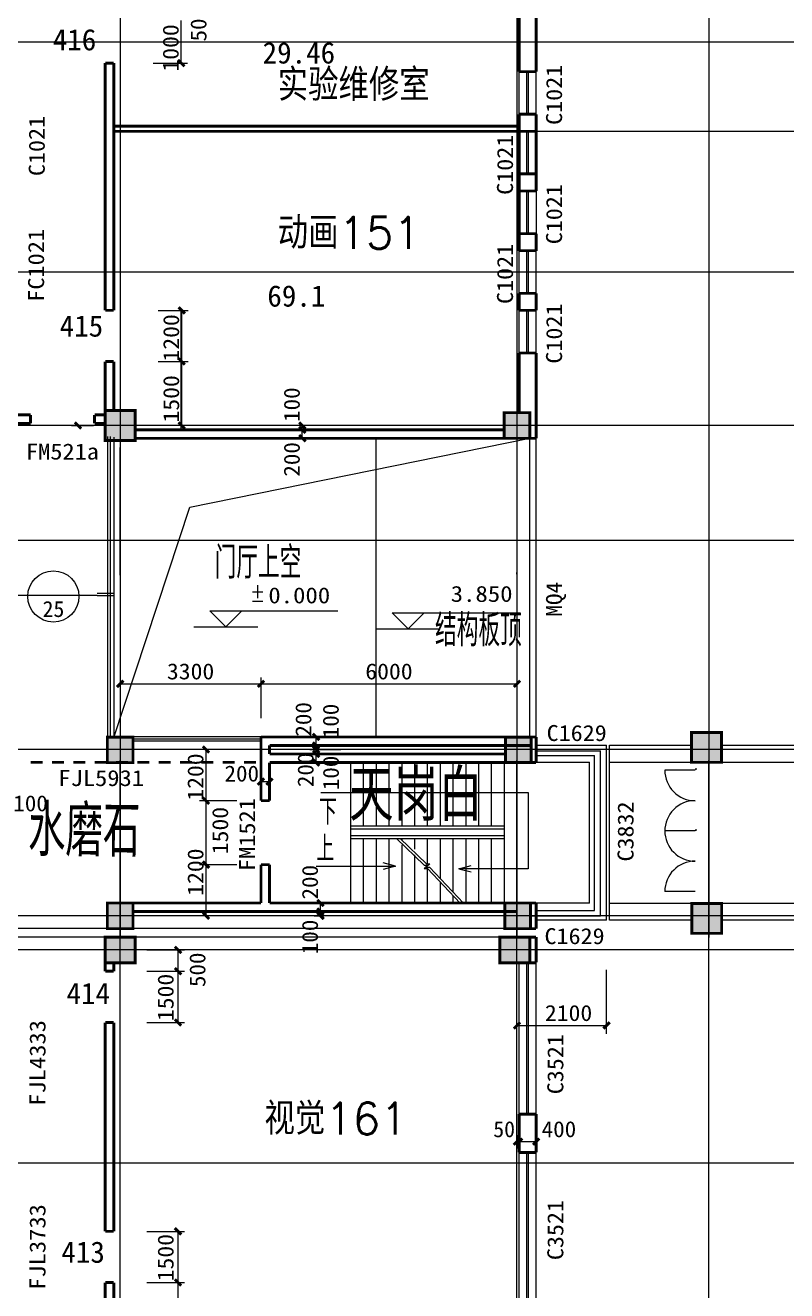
# Model space of a CAD drawing. Extents: x -307567 to 704339, y -10277 to 165507.
# Drawn here: x 405832 to 423678, y 86888 to 116566 of the extents above; entities that cross this region are included whole.
import ezdxf
from ezdxf.enums import TextEntityAlignment as Align

# ---------------------------------------------------------------- set-up
doc = ezdxf.new("R2010")
doc.units = 0
doc.header["$MEASUREMENT"] = 0
doc.layers.add('wode', color=250, linetype='CONTINUOUS', lineweight=0)
doc.layers.add('ziti', color=32, linetype='CONTINUOUS', lineweight=0)
doc.layers.add('中文', color=4, linetype='CONTINUOUS')
doc.styles.add('HZ', font='txt', dxfattribs={"width": 0.7, "height": 5, "bigfont": 'STF:宋体'})
doc.styles.get("Standard").update_dxf_attribs({"font": 'txt', "height": 3})

msp = doc.modelspace()

# ---------------------------------------------------------------- linework, layer by layer
at = {"layer": 'wode', "color": 0}
for p, q in [((408055.4111, 147033.90906), (408055.4111, 95170.03874)), ((417355.3646, 147033.90906), (417355.3646, 95170.03874)), ((421855.3421, 147033.90906), (421855.3421, 95170.03874)), ((409485.75063, 115680.04666), (409485.75063, 116680.04471)), ((409485.75063, 115680.04666), (409485.75063, 116680.04471)), ((365108.97056, 116180.05027), (436744.37898, 116180.05027)), ((408831.51806, 115680.04666), (409635.74988, 115680.04666)), ((417405.38876, 114480.05266), (417405.38876, 115480.05071)), ((417586.62565, 114480.05266), (417586.62565, 115480.05071)), ((417624.12546, 114480.05266), (417624.12546, 115480.05071)), ((417805.36235, 114480.05266), (417805.36235, 115480.05071)), ((417405.38876, 114080.06077), (417405.38876, 111680.07277)), ((417405.38876, 114080.06077), (436744.37898, 114080.06077)), ((417586.62565, 113080.06271), (417586.62565, 114080.06077)), ((417624.12546, 113080.06271), (417624.12546, 114080.06077)), ((417805.36235, 114080.06077), (417805.36235, 111680.07277)), ((417586.62565, 111680.07277), (417586.62565, 112680.06166)), ((417624.12546, 111680.07277), (417624.12546, 112680.06166)), ((417405.38876, 110280.07366), (417405.38876, 111280.07171)), ((417586.62565, 110280.07366), (417586.62565, 111280.07171)), ((417624.12546, 110280.07366), (417624.12546, 111280.07171)), ((417805.36235, 110280.07366), (417805.36235, 111280.07171)), ((436594.37973, 110780.07727), (362086.13411, 110780.07727)), ((408944.2006, 109880.08177), (409647.21222, 109880.08177)), ((409485.75063, 107080.11103), (409485.75063, 109880.08177)), ((409497.21297, 107180.09527), (409497.21297, 109880.08177)), ((417405.38876, 108880.08371), (417405.38876, 109880.08177)), ((417586.62565, 108880.08371), (417586.62565, 109880.08177)), ((417624.12546, 108880.08371), (417624.12546, 109880.08177)), ((417805.36235, 108880.08371), (417805.36235, 109880.08177)), ((408944.2006, 108680.08777), (409647.21222, 108680.08777)), ((407705.42505, 108099.48154), (407705.42505, 107781.67612)), ((407905.41185, 108099.48154), (407905.41185, 107781.67612)), ((408055.4111, 108099.48154), (408055.4111, 107781.67612)), ((436594.37973, 107180.09527), (362086.13411, 107180.09527)), ((406915.29229, 107180.09527), (407431.83023, 107180.09527)), ((412324.89659, 107080.10187), (412324.89659, 107180.09527)), ((407761.8945, 106920.53541), (407761.8945, 99820.12535)), ((407821.87955, 106920.53541), (407821.87955, 99880.12871)), ((407908.89083, 106903.13132), (407908.89083, 99862.72463)), ((409690.71786, 105263.34765), (417655.3631, 106880.09677)), ((412174.89734, 107080.10187), (412345.95361, 107080.10187)), ((412174.89734, 106880.08761), (412345.95361, 106880.08761)), ((412324.89659, 106880.08761), (412324.89659, 107080.10187)), ((414055.3811, 99872.96017), (414055.3811, 106880.09677)), ((414055.3811, 99872.96017), (414055.3811, 106880.09677)), ((414055.3811, 99872.96017), (414055.3811, 106880.09677)), ((414055.3811, 99872.96017), (414055.3811, 106880.09677)), ((417655.3631, 99872.96017), (417655.3631, 106880.09677)), ((417655.3631, 99872.96017), (417655.3631, 106880.09677)), ((417655.3631, 99872.96017), (417655.3631, 106880.09677)), ((417655.3631, 99872.96017), (417655.3631, 106880.09677)), ((417805.36235, 99872.96017), (417805.36235, 106880.09677)), ((417805.36235, 99872.96017), (417805.36235, 106880.09677)), ((417805.36235, 99872.96017), (417805.36235, 106880.09677)), ((417805.36235, 99872.96017), (417805.36235, 106880.09677)), ((408055.4111, 103668.79996), (408055.4111, 106667.34759)), ((408055.4111, 105613.44355), (408055.4111, 106418.21553)), ((408055.4111, 104985.2393), (408055.4111, 105599.55507)), ((407908.89083, 99862.72463), (409690.71786, 105263.34765)), ((436594.37973, 104480.10877), (362086.13411, 104480.10877)), ((412803.16568, 104480.10877), (412138.31305, 104480.10877)), ((417355.3646, 103692.6127), (417355.3646, 103730.11252)), ((411158.96003, 103281.49721), (411398.93686, 103281.49721)), ((411278.93014, 103131.49796), (411278.93014, 103431.49646)), ((407517.63303, 103195.4106), (403787.64679, 103195.4106)), ((407517.63303, 103250.40605), (407901.60327, 103250.40605)), ((407517.63303, 103195.4106), (407901.60327, 103195.4106)), ((411158.96003, 103056.49833), (411398.93686, 103056.49833)), ((410528.93389, 102456.50133), (410153.93576, 102831.49946)), ((410153.93576, 102831.49946), (413153.92076, 102831.49946)), ((410903.93201, 102831.49946), (410528.93389, 102456.50133)), ((414803.47306, 102413.6274), (414428.47494, 102788.62552)), ((414428.47494, 102788.62552), (417428.45994, 102788.62552)), ((415178.47119, 102788.62552), (414803.47306, 102413.6274)), ((409778.93764, 102456.50133), (411278.93014, 102456.50133)), ((414053.47681, 102413.6274), (415553.46931, 102413.6274)), ((408055.4111, 101271.11907), (408055.4111, 100318.0141)), ((411355.3946, 101271.11907), (411355.3946, 100318.0141)), ((417355.3646, 101271.11907), (417355.3646, 100318.0141)), ((408055.4111, 101121.11982), (411355.3946, 101121.11982)), ((411355.3946, 101121.11982), (417355.3646, 101121.11982)), ((411355.3946, 99880.12871), (407769.69475, 99880.12871)), ((411355.3946, 99820.12535), (408355.4096, 99820.12535)), ((411355.3946, 99776.50069), (408355.4096, 99776.50069)), ((411355.3946, 99480.12766), (411355.3946, 99880.12871)), ((412497.30783, 99875.12996), (413228.07811, 99875.12996)), ((412647.30708, 99675.12486), (412647.30708, 99875.12996)), ((436594.37973, 99580.13021), (362086.13411, 99580.13021)), ((436594.37973, 99580.13021), (362086.13411, 99580.13021)), ((410793.11714, 99580.13021), (409916.92523, 99580.13021)), ((410066.92448, 98380.13621), (410066.92448, 99580.13021)), ((412497.30783, 99675.12486), (413228.07811, 99675.12486)), ((412497.30783, 99580.13021), (413228.07811, 99580.13021)), ((412497.30783, 99475.12891), (413228.07811, 99475.12891)), ((412647.30708, 99580.13021), (412647.30708, 99675.12486)), ((412647.30708, 99475.12891), (412647.30708, 99580.13021)), ((412647.30708, 99275.13296), (412647.30708, 99475.12891)), ((417805.36235, 99680.13277), (419455.3541, 99680.13277)), ((417805.36235, 99550.12853), (419314.36359, 99550.12853)), ((417805.36235, 99440.12847), (419175.38724, 99440.12847)), ((419175.38724, 95809.12856), (419175.38724, 99440.12847)), ((419314.36359, 95680.14971), (419314.36359, 99550.12853)), ((419455.3541, 97605.13704), (419455.3541, 99685.13152)), ((419525.37328, 97605.13704), (419525.37328, 99685.13152)), ((419525.37328, 99680.13277), (421448.37392, 99680.13277)), ((422148.346, 99680.13277), (433555.2836, 99680.13277)), ((408055.4111, 14548.49971), (408055.4111, 99323.39017)), ((412497.30783, 99275.13296), (413228.07811, 99275.13296)), ((413454.10237, 99275.13296), (413454.10237, 95980.14821)), ((413754.10087, 99275.13296), (413754.10087, 97792.13256)), ((414054.09937, 99275.13296), (414054.09937, 97792.13256)), ((414354.09787, 99275.13296), (414354.09787, 97792.13256)), ((414654.09637, 99275.13296), (414654.09637, 97792.13256)), ((414954.09487, 99275.13296), (414954.09487, 97792.13256)), ((415254.09337, 99275.13296), (415254.09337, 97792.13256)), ((415554.09187, 99275.13296), (415554.09187, 97792.13256)), ((415854.09037, 99275.13296), (415854.09037, 97792.13256)), ((416154.08887, 99275.13296), (416154.08887, 97792.13256)), ((416454.08737, 99275.13296), (416454.08737, 97792.13256)), ((416754.08587, 99275.13296), (416754.08587, 97792.13256)), ((417054.08437, 99275.1238), (417054.08437, 95980.14821)), ((417355.3646, 14548.49971), (417355.3646, 99323.39017)), ((417360.01545, 99280.34228), (419055.38051, 99280.34228)), ((419055.38051, 97605.13704), (419055.38051, 99280.34228)), ((419525.37328, 99280.34228), (435885.28904, 99280.34228)), ((421554.02255, 99103.38592), (421554.02255, 99140.88545)), ((421855.3421, 14548.49971), (421855.3421, 99323.39017)), ((411355.3946, 98977.63384), (411355.3946, 98543.10842)), ((411355.3946, 98827.63459), (411555.41801, 98827.63459)), ((411555.41801, 98977.63384), (411555.41801, 98543.10842)), ((421532.89245, 99093.37933), (420820.40135, 99093.37933)), ((412761.71081, 98576.08555), (417621.70848, 98576.08555)), ((417621.70848, 98576.08555), (417621.70848, 96786.09206)), ((410793.11714, 98380.13621), (409916.92523, 98380.13621)), ((410066.92448, 96880.14371), (410066.92448, 98380.13621)), ((413454.10237, 97792.13256), (417054.08437, 97792.13256)), ((413454.10237, 97717.13294), (417054.08437, 97717.13294)), ((421532.89245, 97674.40293), (420820.40135, 97674.40293)), ((421532.89245, 97673.40502), (420820.40135, 97673.40502)), ((421554.02255, 97674.40293), (421554.02255, 97711.90246)), ((413454.10237, 97567.13369), (417054.08437, 97567.13369)), ((413454.10237, 97492.13406), (417054.08437, 97492.13406)), ((413754.10087, 97492.13406), (413754.10087, 95980.14821)), ((413754.10087, 97492.13406), (413754.10087, 95980.14821)), ((414054.09937, 97492.13406), (414054.09937, 95980.14821)), ((414354.09787, 97492.13406), (414354.09787, 95980.14821)), ((414534.12626, 97492.13406), (415180.08251, 96872.03218)), ((414614.3993, 97492.13406), (415232.04758, 96902.03386)), ((414654.09637, 97492.13406), (414654.09637, 97450.07495)), ((414654.09637, 97346.6575), (414654.09637, 95980.14821)), ((414654.09637, 97346.6575), (414654.09637, 95980.14821)), ((414954.09487, 97492.13406), (414954.09487, 97240.92377)), ((415254.09337, 97492.13406), (415254.09337, 96902.03386)), ((415554.09187, 97492.13406), (415554.09187, 96560.97417)), ((415554.09187, 97492.13406), (415554.09187, 96560.96501)), ((415854.09037, 97492.13406), (415854.09037, 96243.25115)), ((415854.09037, 97492.13406), (415854.09037, 96243.25115)), ((416154.08887, 97492.13406), (416154.08887, 95980.14821)), ((416154.08887, 97492.13406), (416154.08887, 95980.14821)), ((416454.08737, 97492.13406), (416454.08737, 95980.14821)), ((416754.08587, 97492.13406), (416754.08587, 95980.14821)), ((417054.08437, 97492.13406), (417054.08437, 95980.14821)), ((419055.38051, 95980.14821), (419055.38051, 97605.13704)), ((419455.3541, 95581.07184), (419455.3541, 97605.13704)), ((419525.37328, 95581.07184), (419525.37328, 97605.13704)), ((414954.09487, 97111.35899), (414954.09487, 95980.14821)), ((414954.09487, 97111.35899), (414954.09487, 95980.14821)), ((410793.11714, 96880.14371), (409916.92523, 96880.14371)), ((410066.92448, 95680.14971), (410066.92448, 96880.14371)), ((412648.99165, 96841.85655), (414510.13957, 96841.85655)), ((414510.13957, 96841.85655), (414220.3583, 96919.50204)), ((414510.13957, 96841.85655), (414220.3583, 96764.22022)), ((415259.62312, 96869.76169), (415177.81201, 96792.51903)), ((415177.81201, 96792.51903), (415257.31601, 96790.24853)), ((415180.08251, 96872.03218), (415259.62312, 96869.76169)), ((415311.55158, 96899.76337), (415229.77708, 96822.51156)), ((415229.77708, 96822.51156), (415309.28108, 96820.25022)), ((415232.04758, 96902.03386), (415311.55158, 96899.76337)), ((415254.09337, 96793.64512), (415254.09337, 95980.14821)), ((415254.09337, 96793.64512), (415254.09337, 95980.14821)), ((415257.31601, 96790.24853), (416022.25359, 95980.14821)), ((415309.28108, 96820.25022), (416102.52662, 95980.14821)), ((415991.71175, 96786.09206), (416281.49301, 96863.73755)), ((417621.70848, 96786.09206), (415991.71175, 96786.09206)), ((415991.71175, 96786.09206), (416281.49301, 96708.45573)), ((415554.09187, 96475.94957), (415554.09187, 95980.14821)), ((415554.09187, 96475.94041), (415554.09187, 95980.14821)), ((415554.09187, 96475.94041), (415554.09187, 95980.14821)), ((415854.09037, 96158.22655), (415854.09037, 95980.14821)), ((415854.09037, 96158.22655), (415854.09037, 95980.14821)), ((421532.89245, 96254.41946), (420820.40135, 96254.41946)), ((412600.46894, 95980.14821), (412831.32716, 95980.14821)), ((412750.46819, 95780.14311), (412750.46819, 95980.14821)), ((419055.38051, 95980.14821), (417655.3631, 95980.14821)), ((419525.37328, 95980.14821), (421855.3421, 95980.14821)), ((421655.35531, 95980.14821), (435885.28904, 95980.14821)), ((419314.36359, 95680.14971), (362086.13411, 95680.14971)), ((419314.36359, 95680.14971), (362086.13411, 95680.14971)), ((410793.11714, 95680.14971), (409916.92523, 95680.14971)), ((412600.46894, 95780.14311), (412831.32716, 95780.14311)), ((412600.46894, 95680.14971), (412831.32716, 95680.14971)), ((412750.46819, 95680.14971), (412750.46819, 95780.14311)), ((424787.46855, 95680.14971), (417355.3646, 95680.14971)), ((423199.84221, 95680.14971), (417355.3646, 95680.14971)), ((417655.3631, 95680.14971), (419314.36359, 95680.14971)), ((417805.36235, 95809.12856), (419175.38724, 95809.12856)), ((419455.3541, 95580.13801), (417805.36235, 95580.13801)), ((421455.36851, 95581.07184), (419525.37328, 95581.07184)), ((439894.36323, 95680.14971), (421855.3421, 95680.14971)), ((439894.36323, 95680.14971), (421855.3421, 95680.14971)), ((433455.30851, 95581.07184), (422155.3406, 95581.07184)), ((417805.36235, 95380.15121), (405655.4231, 95380.15121)), ((416955.39101, 95180.14611), (399555.47801, 95180.14611)), ((436594.37973, 94880.14761), (362086.13411, 94880.14761)), ((436594.37973, 94880.14761), (362086.13411, 94880.14761)), ((408681.88502, 94880.14761), (409561.1897, 94880.14761)), ((408681.88502, 94880.14761), (409561.1897, 94880.14761)), ((408681.88502, 94880.14761), (409561.1897, 94880.14761)), ((409411.19045, 94380.14401), (409411.19045, 94880.14761)), ((409411.19045, 94380.14401), (409411.19045, 94880.14761)), ((409411.19045, 94380.14401), (409411.19045, 94880.14761)), ((408681.88502, 94380.14401), (409561.1897, 94380.14401)), ((408681.88502, 94380.14401), (409561.1897, 94380.14401)), ((408681.88502, 94380.14401), (409561.1897, 94380.14401)), ((409411.19045, 93180.15001), (409411.19045, 94380.14401)), ((409411.19045, 93180.15001), (409411.19045, 94380.14401)), ((409411.19045, 93180.15001), (409411.19045, 94380.14401)), ((417355.3646, 92908.96301), (417355.3646, 94411.25347)), ((417405.38876, 91030.17296), (417405.38876, 94590.14662)), ((417586.62565, 91030.17296), (417586.62565, 94590.14662)), ((417624.12546, 91030.17296), (417624.12546, 94590.14662)), ((417805.36235, 91030.17296), (417805.36235, 94590.14662)), ((419455.3541, 92908.96301), (419455.3541, 94411.25347)), ((408681.88502, 93180.15001), (409561.1897, 93180.15001)), ((408681.88502, 93180.15001), (409561.1897, 93180.15001)), ((408681.88502, 93180.15001), (409561.1897, 93180.15001)), ((417355.3646, 93108.95896), (419455.3541, 93108.95896)), ((417355.3646, 90533.72159), (417355.3646, 90225.0714)), ((417405.38876, 90533.72159), (417405.38876, 90225.0714)), ((417805.36235, 90533.72159), (417805.36235, 90225.0714)), ((417355.3646, 90383.72234), (417405.38876, 90383.72234)), ((417405.38876, 90383.72234), (417805.36235, 90383.72234)), ((417405.38876, 86580.18758), (417405.38876, 90130.17746)), ((417586.62565, 86580.18758), (417586.62565, 90130.17746)), ((417624.12546, 86580.18758), (417624.12546, 90130.17746)), ((417805.36235, 86580.18758), (417805.36235, 90130.17746)), ((436594.37973, 89880.16651), (362086.13411, 89880.16651)), ((436594.37973, 89880.16651), (362086.13411, 89880.16651)), ((408681.88502, 88280.18061), (409561.1897, 88280.18061)), ((409411.19045, 87080.18661), (409411.19045, 88280.18061)), ((408681.88502, 87080.18661), (409561.1897, 87080.18661)), ((409411.19045, 85580.19411), (409411.19045, 87080.18661))]:
    msp.add_line(p, q, dxfattribs=at)
at = {"layer": 'wode', "color": 0, "const_width": 67.49966}
for points in [[(417805.36235, 116180.05027), (417805.36235, 117180.03916)], [(417405.38876, 116180.05027), (417405.38876, 116880.04066)], [(417405.38876, 116180.05027), (417405.38876, 115480.05071)], [(417805.36235, 116180.05027), (417805.36235, 115480.05071)], [(409410.751, 115755.04629), (409560.75025, 115605.04704)], [(407705.42505, 115680.04666), (407705.42505, 109880.08177)], [(407905.41185, 115680.04666), (407705.42505, 115680.04666)], [(407905.41185, 115680.04666), (407905.41185, 109880.08177)], [(417805.36235, 115480.05071), (417405.38876, 115480.05071)], [(417405.38876, 111270.07421), (417405.38876, 114480.05266)], [(417405.38876, 114080.06077), (417405.38876, 114480.05266)], [(417805.36235, 114480.05266), (417405.38876, 114480.05266)], [(417805.36235, 114080.06077), (417805.36235, 114480.05266)], [(417805.36235, 112680.06166), (417805.36235, 114480.05266)], [(417405.38876, 114200.05834), (407905.41185, 114200.05834)], [(417405.38876, 114080.06077), (407905.41185, 114080.06077)], [(417805.36235, 114080.06077), (417405.38876, 114080.06077)], [(417405.38876, 112680.06166), (417405.38876, 113080.06271)], [(417805.36235, 113080.06271), (417405.38876, 113080.06271)], [(417805.36235, 112680.06166), (417805.36235, 113080.06271)], [(417805.36235, 112680.06166), (417405.38876, 112680.06166)], [(417405.38876, 111280.07171), (417405.38876, 111680.07277)], [(417805.36235, 111680.07277), (417405.38876, 111680.07277)], [(417805.36235, 111280.07171), (417805.36235, 111680.07277)], [(417805.36235, 111270.07421), (417805.36235, 111680.07277)], [(417805.36235, 111280.07171), (417405.38876, 111280.07171)], [(417405.38876, 109880.08177), (417405.38876, 110280.07366)], [(417805.36235, 110280.07366), (417405.38876, 110280.07366)], [(417805.36235, 109880.08177), (417805.36235, 110280.07366)], [(407905.41185, 109880.08177), (407705.42505, 109880.08177)], [(409422.21335, 109955.08139), (409572.2126, 109805.08214)], [(417805.36235, 109880.08177), (417405.38876, 109880.08177)], [(407705.42505, 107530.09046), (407705.42505, 108680.08777)], [(407905.41185, 108680.08777), (407705.42505, 108680.08777)], [(407905.41185, 107530.09046), (407905.41185, 108680.08777)], [(409422.21335, 108755.08739), (409572.2126, 108605.08814)], [(417405.38876, 107480.09377), (417405.38876, 108880.08371)], [(417805.36235, 108880.08371), (417405.38876, 108880.08371)], [(417805.36235, 107180.09527), (417805.36235, 108880.08371)], [(405955.4216, 107430.08791), (405655.4231, 107430.08791)], [(405955.4216, 107430.08791), (405955.4216, 107230.09196)], [(407455.4141, 107430.08791), (407455.4141, 107230.09196)], [(407705.42505, 107430.08791), (407455.4141, 107430.08791)], [(407705.42505, 107530.09046), (407705.42505, 106830.09091), (408405.43376, 106830.09091), (408405.43376, 107530.09046), (407705.42505, 107530.09046), (407705.42505, 106830.09091)], [(417055.3661, 107480.09377), (417055.3661, 106880.09677), (417655.3631, 106880.09677), (417655.3631, 107480.09377), (417055.3661, 107480.09377), (417055.3661, 106880.09677)], [(405955.4216, 107230.09196), (405655.4231, 107230.09196)], [(406990.29191, 107255.09489), (407140.29116, 107105.09564)], [(407705.42505, 107230.09196), (407455.4141, 107230.09196)], [(409422.21335, 107255.09489), (409572.2126, 107105.09564)], [(412249.89696, 107255.09489), (412399.89621, 107105.09564)], [(412249.89696, 107155.10149), (412399.89621, 107005.10224)], [(417805.36235, 107180.09527), (417805.36235, 106880.09677)], [(408405.43376, 107080.11103), (417055.3661, 107080.08356)], [(408405.43376, 106880.08761), (417405.38876, 106880.08761)], [(412249.89696, 106955.08724), (412399.89621, 106805.08799)], [(417805.36235, 106880.09677), (417405.38876, 106880.09677)], [(407980.41147, 101046.1202), (408130.41072, 101196.11945)], [(411280.39497, 101046.1202), (411430.39422, 101196.11945)], [(417280.36497, 101046.1202), (417430.36422, 101196.11945)], [(407755.4126, 99872.96017), (407755.4126, 99272.96317), (408355.4096, 99272.96317), (408355.4096, 99872.96017), (407755.4126, 99872.96017), (407755.4126, 99272.96317)], [(407755.4126, 99872.96017), (407755.4126, 99272.96317), (408355.4096, 99272.96317), (408355.4096, 99872.96017), (407755.4126, 99872.96017), (407755.4126, 99272.96317)], [(411355.3946, 99880.12871), (411355.3946, 98380.13621)], [(411355.3946, 99875.12996), (413755.3826, 99875.12996)], [(412572.30746, 99950.12959), (412722.30671, 99800.13034)], [(412572.30746, 99750.12448), (412722.30671, 99600.12523)], [(413755.3826, 99875.12996), (417805.36235, 99875.1208)], [(417088.39816, 99872.96017), (417088.39816, 99272.96317), (417688.39516, 99272.96317), (417688.39516, 99872.96017), (417088.39816, 99872.96017), (417088.39816, 99272.96317)], [(417088.39816, 99872.96017), (417088.39816, 99272.96317), (417688.39516, 99272.96317), (417688.39516, 99872.96017), (417088.39816, 99872.96017), (417088.39816, 99272.96317)], [(417805.36235, 99280.34228), (417805.36235, 99872.96017)], [(421448.37392, 99979.12419), (421448.37392, 99279.13379), (422148.346, 99279.13379), (422148.346, 99979.12419), (421448.37392, 99979.12419), (421448.37392, 99279.13379)], [(409991.92485, 99655.12984), (410141.9241, 99505.13059)], [(411555.41801, 99675.12486), (413755.3826, 99675.12486)], [(411555.41801, 99675.12486), (411555.41801, 99475.12891)], [(411555.41801, 99475.12891), (413755.3826, 99475.12891)], [(412572.30746, 99655.12984), (412722.30671, 99505.13059)], [(412572.30746, 99550.12853), (412722.30671, 99400.12928)], [(413755.3826, 99675.12486), (417655.3631, 99675.12486)], [(413755.3826, 99475.12891), (417088.39816, 99475.11975)], [(406240.91822, 99280.13171), (405955.4216, 99280.13171)], [(406740.90351, 99280.13171), (406455.44351, 99280.13171)], [(407240.8888, 99280.13171), (406955.4288, 99280.13171)], [(407740.91072, 99280.13171), (407455.4141, 99280.13171)], [(407740.91072, 99280.13171), (407455.4141, 99280.13171)], [(408240.89601, 99280.13171), (407955.43601, 99280.13171)], [(408240.89601, 99280.13171), (407955.43601, 99280.13171)], [(408240.89601, 99280.13171), (407955.43601, 99280.13171)], [(408240.89601, 99280.13171), (407955.43601, 99280.13171)], [(408740.8813, 99280.13171), (408455.4213, 99280.13171)], [(408740.8813, 99280.13171), (408455.4213, 99280.13171)], [(408740.8813, 99280.13171), (408455.4213, 99280.13171)], [(408740.8813, 99280.13171), (408455.4213, 99280.13171)], [(409240.90322, 99280.13171), (408955.4066, 99280.13171)], [(409240.90322, 99280.13171), (408955.4066, 99280.13171)], [(409240.90322, 99280.13171), (408955.4066, 99280.13171)], [(409240.90322, 99280.13171), (408955.4066, 99280.13171)], [(409740.88851, 99280.13171), (409455.42851, 99280.13171)], [(409740.88851, 99280.13171), (409455.42851, 99280.13171)], [(409740.88851, 99280.13171), (409455.42851, 99280.13171)], [(409740.88851, 99280.13171), (409455.42851, 99280.13171)], [(410240.8738, 99280.13171), (409955.41381, 99280.13171)], [(410240.8738, 99280.13171), (409955.41381, 99280.13171)], [(410240.8738, 99280.13171), (409955.41381, 99280.13171)], [(410240.8738, 99280.13171), (409955.41381, 99280.13171)], [(410740.89572, 99280.13171), (410455.3991, 99280.13171)], [(410740.89572, 99280.13171), (410455.3991, 99280.13171)], [(410740.89572, 99280.13171), (410455.3991, 99280.13171)], [(410740.89572, 99280.13171), (410455.3991, 99280.13171)], [(411240.88101, 99280.13171), (410955.42101, 99280.13171)], [(411240.88101, 99280.13171), (410955.42101, 99280.13171)], [(411240.88101, 99280.13171), (410955.42101, 99280.13171)], [(411240.88101, 99280.13171), (410955.42101, 99280.13171)], [(411555.41801, 99275.13296), (413755.3826, 99275.13296)], [(411555.41801, 99275.13296), (411555.41801, 98380.13621)], [(412572.30746, 99350.13259), (412722.30671, 99200.13334)], [(413755.3826, 99275.13296), (417805.36235, 99275.1238)], [(411280.39497, 98752.63496), (411430.39422, 98902.63421)], [(411480.41839, 98752.63496), (411630.41764, 98902.63421)], [(409991.92485, 98455.13584), (410141.9241, 98305.13659)], [(411555.41801, 98380.13621), (411355.3946, 98380.13621)], [(409991.92485, 96955.14334), (410141.9241, 96805.14409)], [(411355.3946, 95980.14821), (411355.3946, 96880.14371)], [(411555.41801, 96880.14371), (411355.3946, 96880.14371)], [(411555.41801, 95980.14821), (411555.41801, 96880.14371)], [(407755.4126, 95980.14821), (407755.4126, 95380.15121), (408355.4096, 95380.15121), (408355.4096, 95980.14821), (407755.4126, 95980.14821), (407755.4126, 95380.15121)], [(408055.4111, 95980.14821), (411355.3946, 95980.14821)], [(411555.41801, 95980.14821), (413455.3841, 95980.14821)], [(412675.46856, 96055.14784), (412825.46781, 95905.14859)], [(412675.46856, 95855.14274), (412825.46781, 95705.14349)], [(413455.3841, 95980.14821), (417355.3646, 95980.14821)], [(417071.36944, 95980.14821), (417071.36944, 95380.15121), (417671.36644, 95380.15121), (417671.36644, 95980.14821), (417071.36944, 95980.14821), (417071.36944, 95380.15121)], [(417805.36235, 95980.14821), (417655.3631, 95980.14821)], [(417805.36235, 95980.14821), (417805.36235, 95380.15121)], [(421455.36851, 95971.13947), (421455.36851, 95271.14907), (422155.3406, 95271.14907), (422155.3406, 95971.13947), (421455.36851, 95971.13947), (421455.36851, 95271.14907)], [(408355.4096, 95780.14311), (411355.3946, 95780.14311)], [(409991.92485, 95755.14934), (410141.9241, 95605.15009)], [(411355.3946, 95780.14311), (413455.3841, 95780.14311)], [(412675.46856, 95755.14934), (412825.46781, 95605.15009)], [(413455.3841, 95780.14311), (417355.3646, 95780.14311)], [(417655.3631, 95380.15121), (417805.36235, 95380.15121)], [(407705.42505, 95180.14611), (407705.42505, 94580.14911), (408405.43376, 94580.14911), (408405.43376, 95180.14611), (407705.42505, 95180.14611), (407705.42505, 94580.14911)], [(409336.19083, 94955.14724), (409486.19008, 94805.14799)], [(409336.19083, 94955.14724), (409486.19008, 94805.14799)], [(409336.19083, 94955.14724), (409486.19008, 94805.14799)], [(416955.39101, 95180.14611), (416955.39101, 94580.14911), (417655.3631, 94580.14911), (417655.3631, 95180.14611), (416955.39101, 95180.14611), (416955.39101, 94580.14911)], [(417655.3631, 95180.14611), (417805.36235, 95180.14611)], [(417805.36235, 95180.14611), (417805.36235, 94590.14662)], [(407705.42505, 94580.14911), (407705.42505, 94380.14401)], [(407905.41185, 94380.14401), (407705.42505, 94380.14401)], [(407905.41185, 94580.14911), (407905.41185, 94380.14401)], [(409336.19083, 94455.14363), (409486.19008, 94305.14438)], [(409336.19083, 94455.14363), (409486.19008, 94305.14438)], [(409336.19083, 94455.14363), (409486.19008, 94305.14438)], [(417405.38876, 94580.14911), (417405.38876, 94590.14662)], [(417805.36235, 94580.14911), (417405.38876, 94580.14911)], [(407705.42505, 93177.15625), (407705.42505, 88280.18061)], [(407905.41185, 93177.15625), (407705.42505, 93177.15625)], [(407905.41185, 93177.15625), (407905.41185, 88280.18061)], [(409336.19083, 93255.14963), (409486.19008, 93105.15038)], [(409336.19083, 93255.14963), (409486.19008, 93105.15038)], [(409336.19083, 93255.14963), (409486.19008, 93105.15038)], [(417280.36497, 93033.95933), (417430.36422, 93183.95858)], [(419380.35447, 93033.95933), (419530.35372, 93183.95858)], [(417405.38876, 90130.17746), (417405.38876, 91030.17296)], [(417805.36235, 91030.17296), (417405.38876, 91030.17296)], [(417405.38876, 90174.74511), (417405.38876, 91030.17296)], [(417805.36235, 90130.17746), (417805.36235, 91030.17296)], [(417805.36235, 90174.74511), (417805.36235, 91030.17296)], [(417280.36497, 90308.72271), (417430.36422, 90458.72196)], [(417330.38914, 90308.72271), (417480.38839, 90458.72196)], [(417730.36272, 90308.72271), (417880.36197, 90458.72196)], [(417805.36235, 90130.17746), (417405.38876, 90130.17746)], [(407905.41185, 88280.18061), (407705.42505, 88280.18061)], [(409336.19083, 88355.18024), (409486.19008, 88205.18099)], [(407705.42505, 85080.19508), (407705.42505, 87080.18661)], [(407905.41185, 87080.18661), (407705.42505, 87080.18661)], [(407905.41185, 85930.19389), (407905.41185, 87080.18661)], [(409336.19083, 87155.18624), (409486.19008, 87005.18699)]]:
    msp.add_lwpolyline(points, dxfattribs=at)
at = {"layer": 'wode', "color": 0}
msp.add_circle((406489.06151, 103171.22249), 599.997, dxfattribs=at)
msp.add_circle((406489.06151, 103171.22249), 599.997, dxfattribs=at)
for centre, radius, start, end in [((421532.89245, 99093.37933), 712.49438, 179.998753789, 270.000007514), ((421532.89245, 97668.4063), 712.49395, 90.000002505, 180.000005009), ((421532.89245, 97674.39378), 712.49438, 179.998753789, 270.000007514), ((421532.89245, 96249.42074), 712.49395, 90.000002505, 180.000005009)]:
    msp.add_arc(centre, radius, start, end, dxfattribs=at)
for points in [[(407705.42505, 107530.09046), (408405.43376, 107530.09046), (407705.42505, 106830.09091), (408405.43376, 106830.09091)], [(417055.3661, 107480.09377), (417655.3631, 107480.09377), (417055.3661, 106880.09677), (417655.3631, 106880.09677)], [(407755.4126, 99872.96017), (408355.4096, 99872.96017), (407755.4126, 99272.96317), (408355.4096, 99272.96317)], [(407755.4126, 99872.96017), (408355.4096, 99872.96017), (407755.4126, 99272.96317), (408355.4096, 99272.96317)], [(417088.39816, 99872.96017), (417688.39516, 99872.96017), (417088.39816, 99272.96317), (417688.39516, 99272.96317)], [(417088.39816, 99872.96017), (417688.39516, 99872.96017), (417088.39816, 99272.96317), (417688.39516, 99272.96317)], [(421448.37392, 99979.12419), (422148.346, 99979.12419), (421448.37392, 99279.13379), (422148.346, 99279.13379)], [(407755.4126, 95980.14821), (408355.4096, 95980.14821), (407755.4126, 95380.15121), (408355.4096, 95380.15121)], [(417071.36944, 95980.14821), (417671.36644, 95980.14821), (417071.36944, 95380.15121), (417671.36644, 95380.15121)], [(421455.36851, 95971.13947), (422155.3406, 95971.13947), (421455.36851, 95271.14907), (422155.3406, 95271.14907)], [(407705.42505, 95180.14611), (408405.43376, 95180.14611), (407705.42505, 94580.14911), (408405.43376, 94580.14911)], [(416955.39101, 95180.14611), (417655.3631, 95180.14611), (416955.39101, 94580.14911), (417655.3631, 94580.14911)]]:
    msp.add_solid(points, dxfattribs=at)

# ---------------------------------------------------------------- texts
for s, width, p, p2 in [('500', 0.925718, (410077.61778, 116186.98077), (410077.61778, 116996.98039)), ('1000', 1.044709, (409425.72895, 115480.05071), (409425.72895, 116590.04883)), ('C1021', 0.980866, (418412.86663, 114230.06002), (418412.86663, 115640.04747)), ('C1021', 0.980866, (406286.9507, 113030.06602), (406286.9507, 114440.05347)), ('C1021', 0.980866, (417262.8968, 112590.06578), (417262.8968, 114000.05323)), ('C1021', 0.980872, (418412.86663, 111430.07096), (418412.86663, 112840.06758)), ('FC1021', 0.94345, (406271.93613, 110080.07771), (406271.93613, 111790.07283)), ('C1021', 0.980866, (417262.8968, 110030.08102), (417262.8968, 111440.06847)), ('C1021', 0.980872, (418412.86663, 108630.08191), (418412.86663, 110040.07853)), ('1200', 0.986662, (409437.22792, 108680.08777), (409437.22792, 109790.07672)), ('1500', 0.98667, (409437.22792, 107250.08698), (409437.22792, 108360.08509)), ('100', 1.079993, (412264.91153, 107264.09448), (412264.91153, 108074.08494)), ('200', 0.925708, (412264.91153, 105980.09211), (412264.91153, 106790.08257)), ('MQ4', 0.810004, (418412.86663, 102700.11278), (418412.86663, 103510.1124)), ('200', 0.925708, (412536.3091, 99882.92106), (412536.3091, 100692.91152)), ('100', 1.080005, (413178.31029, 99845.12828), (413178.31029, 100655.12789)), ('1200', 0.986662, (410006.93943, 98380.13621), (410006.93943, 99490.12517)), ('200', 0.925718, (412587.28541, 98699.13181), (412587.28541, 99509.13142)), ('100', 1.080005, (413180.80051, 98626.15549), (413180.80051, 99436.1551)), ('FM1521', 0.911997, (411218.39577, 96730.14446), (411218.39577, 98440.13042)), ('C3832', 0.805711, (420088.89585, 96953.0651), (420088.89585, 98363.05256)), ('1500', 0.98667, (410585.80616, 97125.13761), (410585.80616, 98235.13572)), ('1200', 0.98667, (410006.93943, 96150.14248), (410006.93943, 97260.14059)), ('200', 0.925718, (412690.48314, 96064.13827), (412690.48314, 96874.13789)), ('100', 1.079993, (412690.48314, 94780.15421), (412690.48314, 95590.14467)), ('500', 0.925708, (410052.64232, 94009.15587), (410052.64232, 94819.14633)), ('500', 0.925708, (410052.64232, 94009.15587), (410052.64232, 94819.14633)), ('500', 0.925708, (410052.64232, 94009.15587), (410052.64232, 94819.14633)), ('1500', 0.986662, (409306.93072, 93211.25032), (409306.93072, 94321.23927)), ('FJL4333', 0.804001, (406304.74846, 91225.10607), (406304.74846, 93235.09968)), ('C3521', 0.867695, (418442.85916, 91495.16698), (418442.85916, 92905.16359)), ('FJL3733', 0.804, (406304.74846, 86908.13242), (406304.74846, 88918.12145)), ('C3521', 0.867692, (418442.85916, 87605.18399), (418442.85916, 89015.17602)), ('1500', 0.986666, (409306.93072, 87108.27943), (409306.93072, 88218.27296))]:
    msp.add_text(s, height=374.998125, rotation=90, dxfattribs=dict(at, width=width)).set_placement(p, p2, align=Align.FIT)
for s, width, p, p2 in [('FM521a', 0.855011, (405847.79274, 106382.10731), (407557.80616, 106382.10731)), ('   0.000 ', 0.907821, (410657.94935, 103009.50455), (413267.92166, 103009.50455)), ('   3.850 ', 0.85224, (414932.48853, 103043.62608), (417542.46083, 103043.62608)), ('25', 0.816035, (406236.26736, 102688.63213), (406746.28678, 102688.63213)), ('3300', 0.888018, (409150.41295, 101226.12113), (410260.42937, 101226.12113)), ('6000', 0.934755, (413800.3897, 101226.12113), (414910.40612, 101226.12113)), ('C1629', 0.867683, (418050.94218, 99780.17194), (419460.92048, 99780.17194)), ('200', 0.925739, (410500.4062, 98829.63043), (411310.42412, 98829.63043)), ('FJL5931', 0.84631, (406605.18642, 98723.9791), (408615.16172, 98723.9791)), ('100', 1.07998, (405549.44218, 98131.99292), (406359.42348, 98131.99292)), ('C1629', 0.867706, (418001.02787, 95016.50557), (419411.0428, 95016.50557)), ('2100', 0.986686, (418010.36621, 93213.96026), (419120.38263, 93213.96026)), ('50', 0.906706, (416800.3747, 90488.72365), (417310.39412, 90488.72365)), ('400', 0.925698, (417934.37782, 90488.72365), (418744.35912, 90488.72365))]:
    msp.add_text(s, height=374.998125, dxfattribs=dict(at, width=width)).set_placement(p, p2, align=Align.FIT)
at = {"layer": 'wode', "color": 0, "style": 'HZ'}
for s, width, p, p2 in [('下', 0.492196, (412714.54308, 97818.30736), (413134.5483, 97818.30736)), ('上', 0.492153, (412651.81146, 96955.45462), (413071.78006, 96955.45462))]:
    msp.add_text(s, height=599.997, dxfattribs=dict(at, width=width)).set_placement(p, p2, align=Align.FIT)
at = {"layer": 'ziti', "color": 0, "style": 'HZ', "width": 0.476807}
for s, p, p2 in [('门厅上空', (410269.25501, 103588.92975), (412303.61984, 103588.92975)), ('结构板顶', (415435.47674, 102002.19147), (417469.84156, 102002.19147))]:
    msp.add_text(s, height=749.99625, dxfattribs=at).set_placement(p, p2, align=Align.FIT)
at = {"layer": '中文', "color": 0, "lineweight": 0, "style": 'HZ', "width": 0.612715}
msp.add_text('天岗白', height=1200, dxfattribs=at).set_placement((413421.49227, 97907.37408), (416558.59468, 97907.37408), align=Align.FIT)
at = {"layer": '中文', "color": 0, "lineweight": 0, "style": 'HZ', "width": 0.513748}
msp.add_text('水磨石', height=1200, rotation=359.474981778, dxfattribs=at).set_placement((405892.40463, 97085.97684), (408522.68177, 97061.87416), align=Align.FIT)
at = {"layer": '中文', "attachment_point": 1}
for s, insert, char_height, width in [('{\\fFangSong_GB2312|b1|i0|c134|p49;\\C1;416}', (406474.52991, 116478.94422), 500, 6011.5625187), ('29.46', (411393.01144, 116169.66541), 500, 3729.1229923), ('{\\Ftxt,stf:宋体|c134;\\C0;实验维修室}', (411748.41115, 115543.19331), 750, 5665.5115268), ('{\\Ftxt,stf:宋体|c134;\\C0;动画151}', (411748.41115, 112073.89827), 750, 5665.5115268), ('69.1', (411504.67538, 110468.41746), 500, 3557.0081011), ('{\\fFangSong_GB2312|b1|i0|c134|p49;\\C1;415}', (406636.45761, 109764.24183), 500, 6011.5625187), ('{\\fFangSong_GB2312|b1|i0|c134|p49;\\C1;414}', (406797.83964, 94110.53854), 500, 6011.5625187), ('{\\Ftxt,stf:宋体|c134;\\C0;视觉161}', (411437.66995, 91298.76775), 750, 5665.5115268), ('{\\fFangSong_GB2312|b1|i0|c134|p49;\\C1;413}', (406676.39083, 88043.03672), 500, 6011.5625187)]:
    msp.add_mtext(s, dxfattribs=dict(at, insert=insert, char_height=char_height, width=width))

doc.saveas('drawing.dxf')
